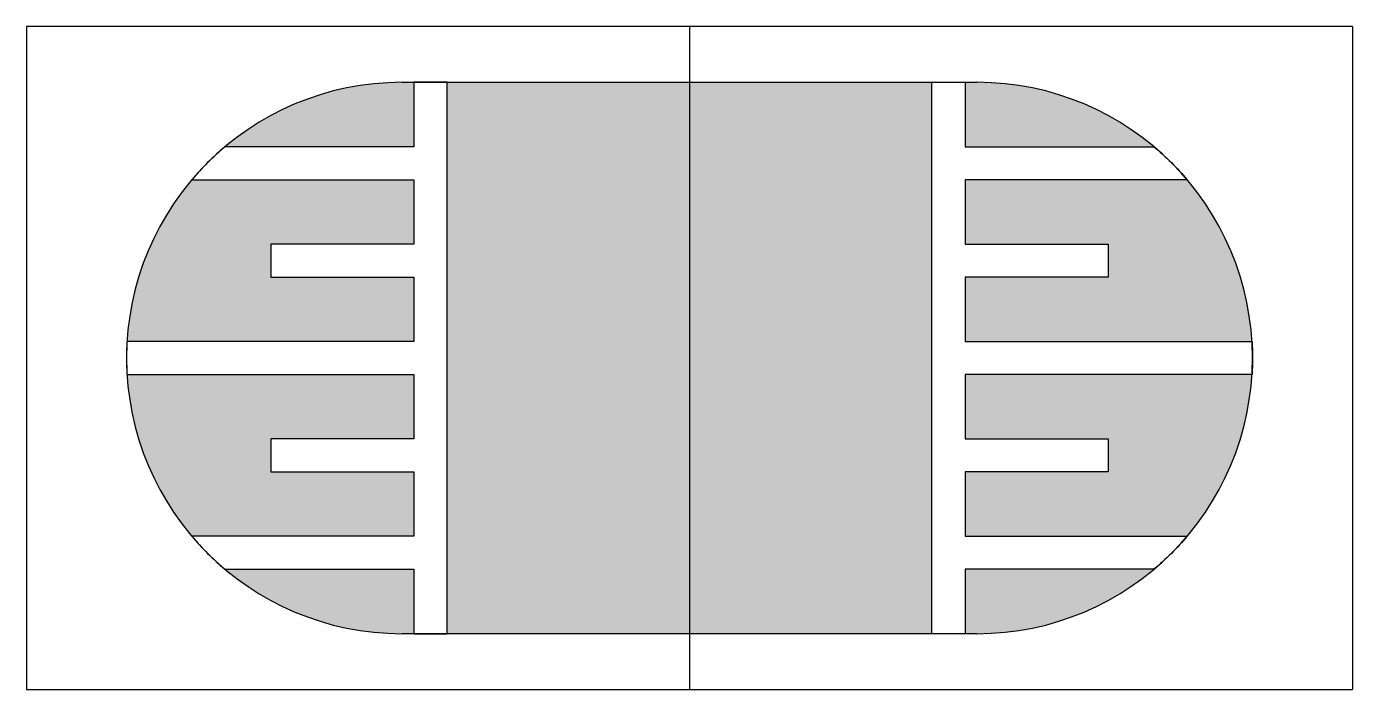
# Model space of a CAD drawing. Header units: metres. Extents: x -3.99 to 0, y -2 to 0.
import ezdxf

# ---------------------------------------------------------------- set-up
doc = ezdxf.new("R2010")
doc.units = ezdxf.units.M

msp = doc.modelspace()

# ---------------------------------------------------------------- hatches: boundary and pattern name
for points in [[(-2.861, -0.168, 0.176238), (-3.3943, -0.362), (-2.826, -0.362), (-2.826, -0.168)], [(-1.131, -0.168), (-1.166, -0.168), (-1.166, -0.362), (-0.5977, -0.362, 0.176238)], [(-3.6895, -0.948), (-2.826, -0.948), (-2.826, -0.755), (-3.256, -0.755), (-3.256, -0.655), (-2.826, -0.655), (-2.826, -0.462), (-3.4947, -0.462, 0.161834)], [(-0.4973, -0.462), (-1.166, -0.462), (-1.166, -0.655), (-0.736, -0.655), (-0.736, -0.755), (-1.166, -0.755), (-1.166, -0.948), (-0.3025, -0.948, 0.161834)], [(-3.4947, -1.534), (-2.826, -1.534), (-2.826, -1.341), (-3.256, -1.341), (-3.256, -1.241), (-2.826, -1.241), (-2.826, -1.048), (-3.6895, -1.048, 0.161834)], [(-0.3025, -1.048), (-1.166, -1.048), (-1.166, -1.241), (-0.736, -1.241), (-0.736, -1.341), (-1.166, -1.341), (-1.166, -1.534), (-0.4973, -1.534, 0.161834)], [(-2.861, -1.828), (-2.826, -1.828), (-2.826, -1.634), (-3.3943, -1.634, 0.176238)], [(-1.131, -1.828, 0.176238), (-0.5977, -1.634), (-1.166, -1.634), (-1.166, -1.828)]]:
    msp.add_hatch(color=254).paths.add_polyline_path(points)
h = msp.add_hatch(color=254)
h.paths.add_polyline_path([(-1.266, -0.168), (-1.996, -0.168), (-1.996, -1.828), (-1.266, -1.828)])
h.paths.add_polyline_path([(-1.996, -0.168), (-2.726, -0.168), (-2.726, -1.828), (-1.996, -1.828)])

# ---------------------------------------------------------------- linework, layer by layer
for p, q in [((0, 0), (-3.992, 0)), ((-3.992, 0), (-3.992, -1.996)), ((-1.996, 0), (-1.996, -1.996)), ((0, 0), (0, -1.996)), ((-2.861, -0.168), (-1.131, -0.168)), ((-1.131, -1.828), (-2.861, -1.828)), ((-3.992, -1.996), (0, -1.996))]:
    msp.add_line(p, q)
at = {"flags": 128}
for points in [[(-2.826, -0.362), (-3.394, -0.362), (-3.3943, -0.362, 0.042766), (-3.4947, -0.462), (-3.495, -0.462), (-2.826, -0.462), (-2.826, -0.655), (-3.256, -0.655), (-3.256, -0.755), (-2.826, -0.755), (-2.826, -0.948), (-3.689, -0.948), (-3.6895, -0.948, 0.030148), (-3.6895, -1.048), (-3.689, -1.048), (-2.826, -1.048), (-2.826, -1.241), (-3.256, -1.241), (-3.256, -1.341), (-2.826, -1.341), (-2.826, -1.534), (-3.495, -1.534), (-3.4947, -1.534, 0.042766), (-3.3943, -1.634), (-3.394, -1.634), (-2.826, -1.634), (-2.826, -1.828), (-2.726, -1.828), (-2.726, -0.168), (-2.826, -0.168), (-2.826, -0.362)], [(-1.166, -0.362), (-0.598, -0.362), (-0.5977, -0.362, -0.042766), (-0.4973, -0.462), (-0.497, -0.462), (-1.166, -0.462), (-1.166, -0.655), (-0.736, -0.655), (-0.736, -0.755), (-1.166, -0.755), (-1.166, -0.948), (-0.303, -0.948), (-0.3025, -0.948, -0.030148), (-0.3025, -1.048), (-0.303, -1.048), (-1.166, -1.048), (-1.166, -1.241), (-0.736, -1.241), (-0.736, -1.341), (-1.166, -1.341), (-1.166, -1.534), (-0.497, -1.534), (-0.4973, -1.534, -0.042766), (-0.5977, -1.634), (-0.598, -1.634), (-1.166, -1.634), (-1.166, -1.828), (-1.266, -1.828), (-1.266, -0.168), (-1.166, -0.168), (-1.166, -0.362)]]:
    msp.add_lwpolyline(points, format="xyb", close=True, dxfattribs=at)
for centre, start, end in [((-2.861, -0.998), 90, 270), ((-1.131, -0.998), 270, 90)]:
    msp.add_arc(centre, 0.83, start, end)

doc.saveas('drawing.dxf')
